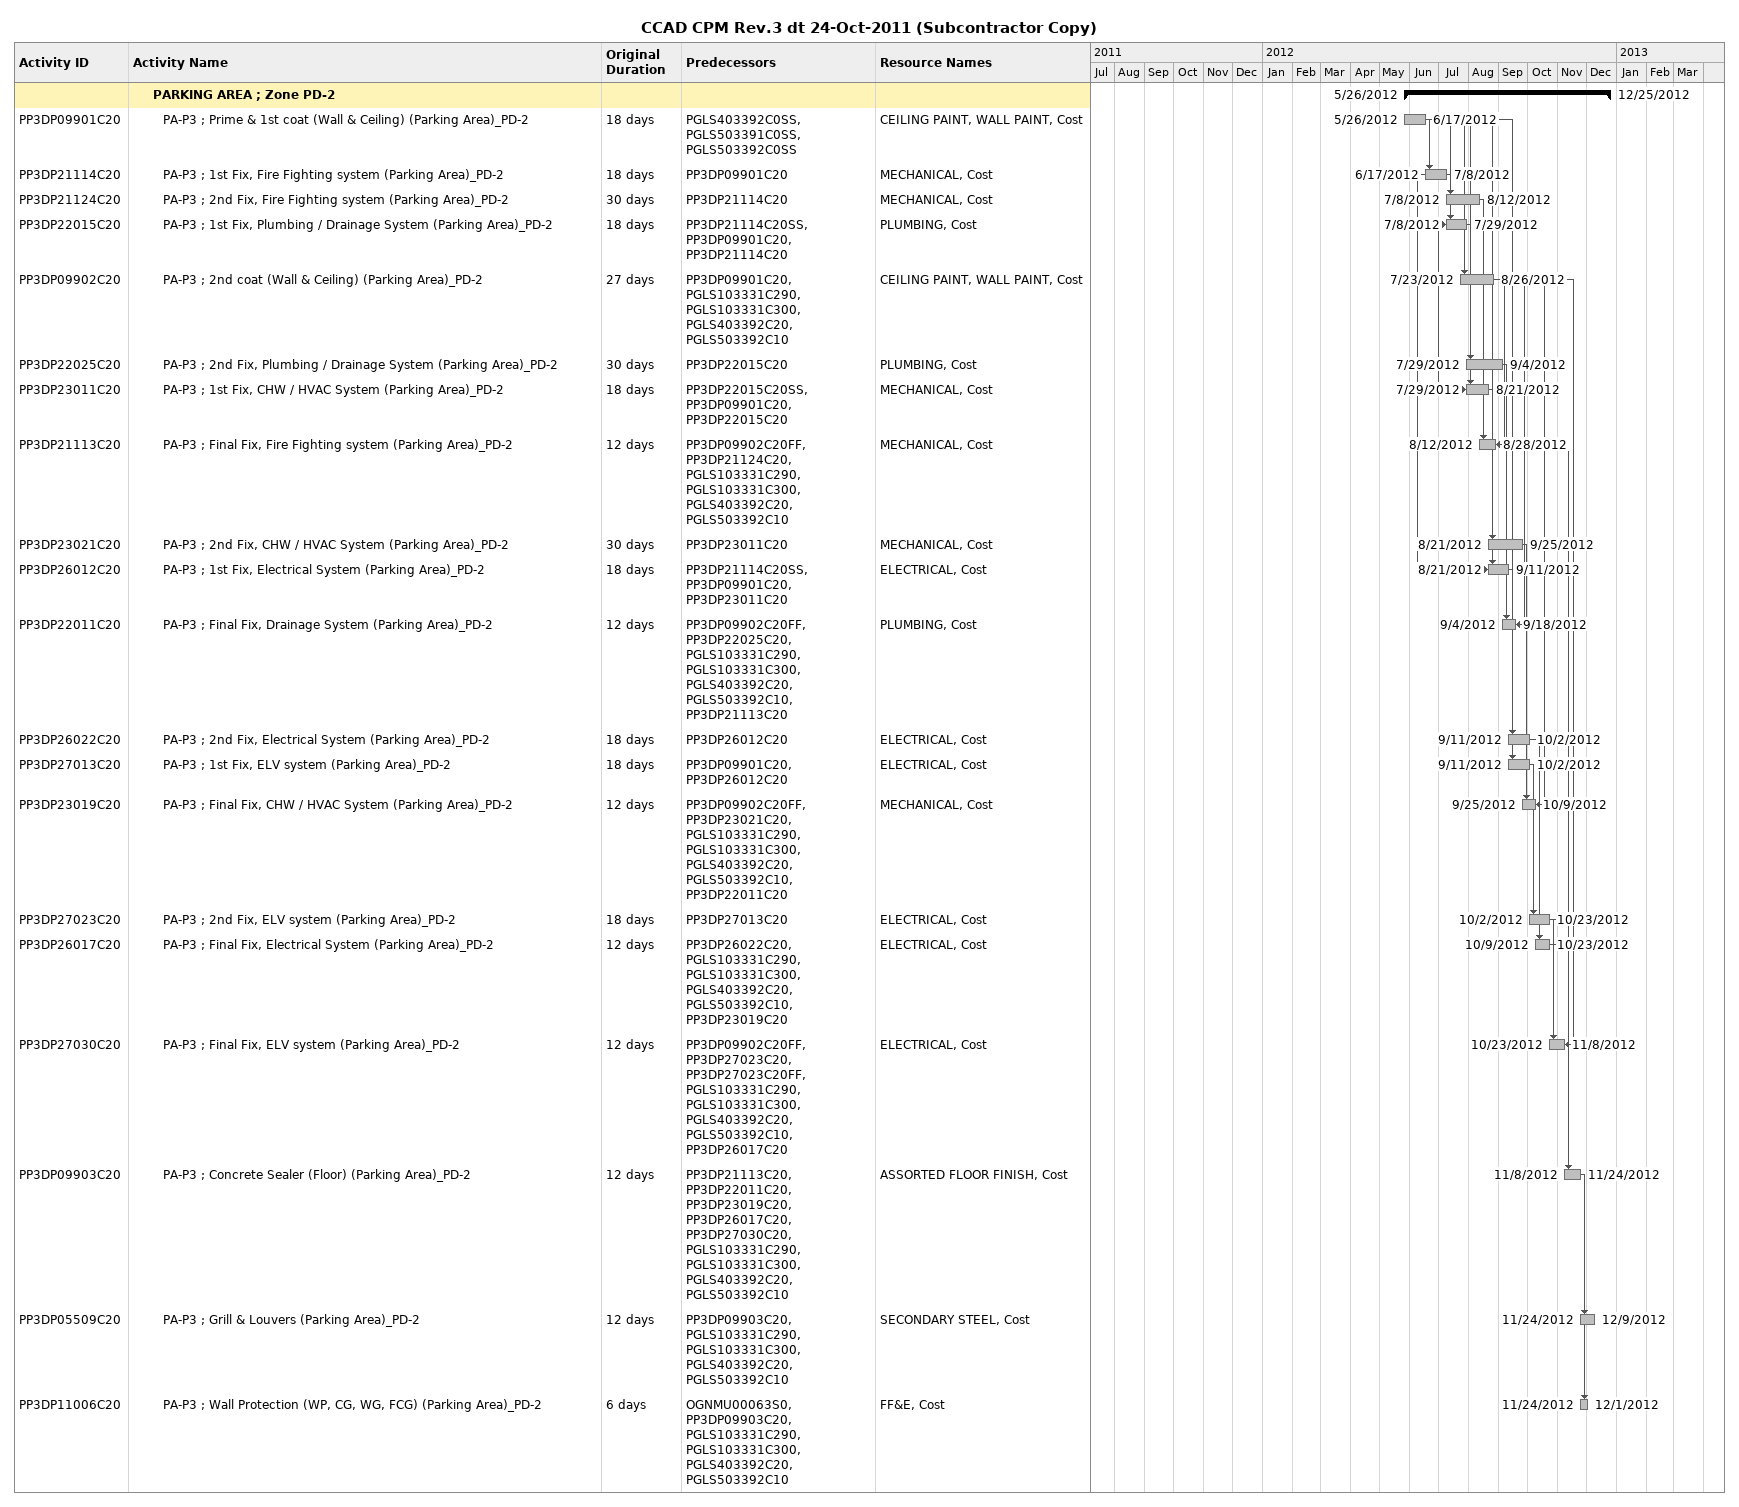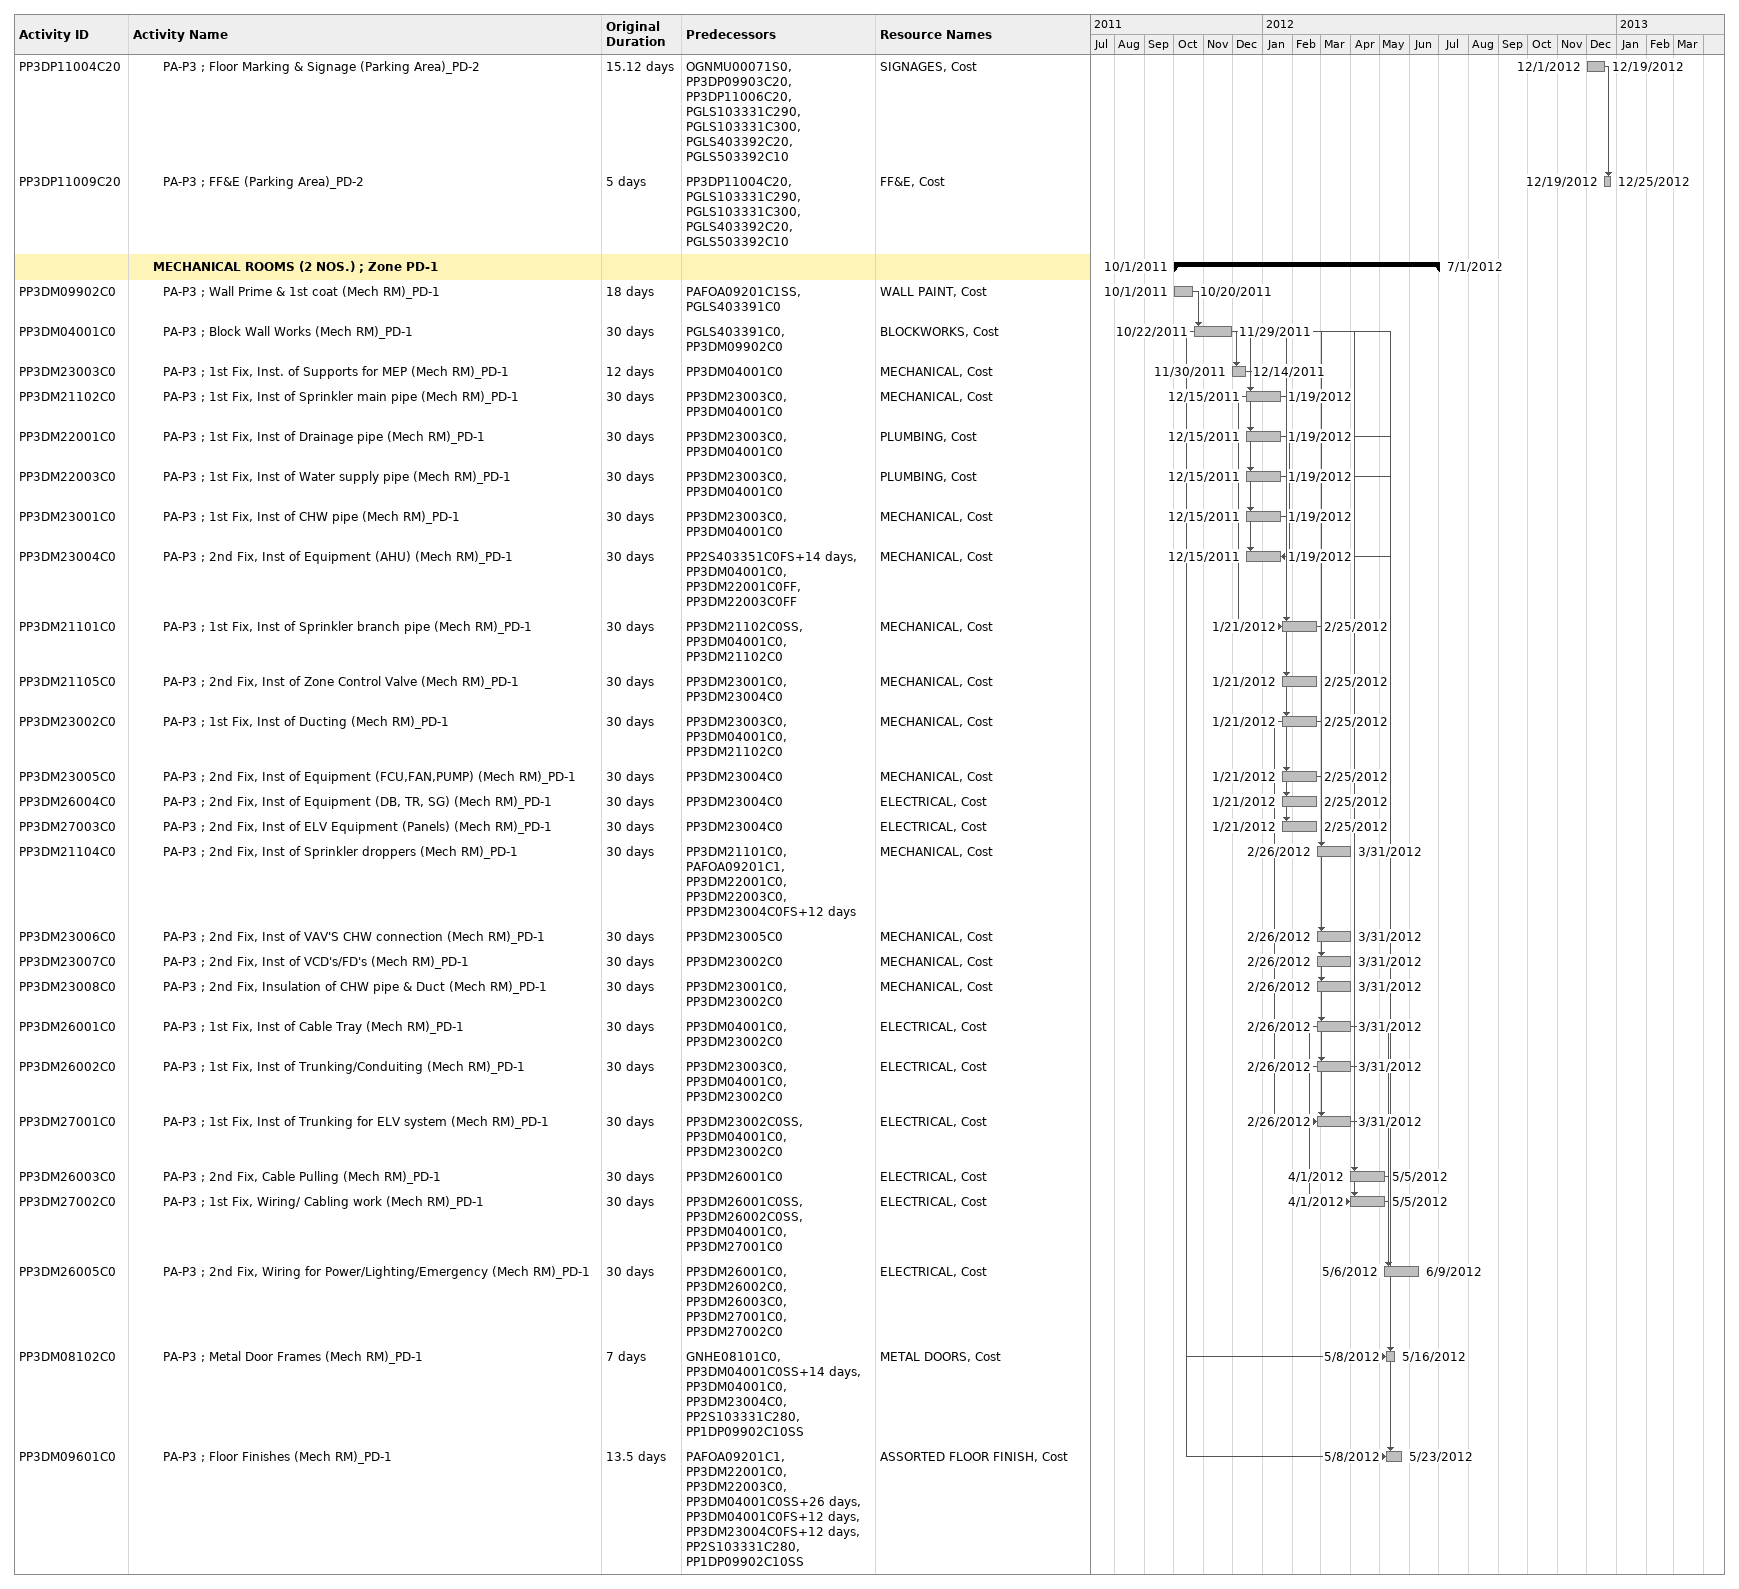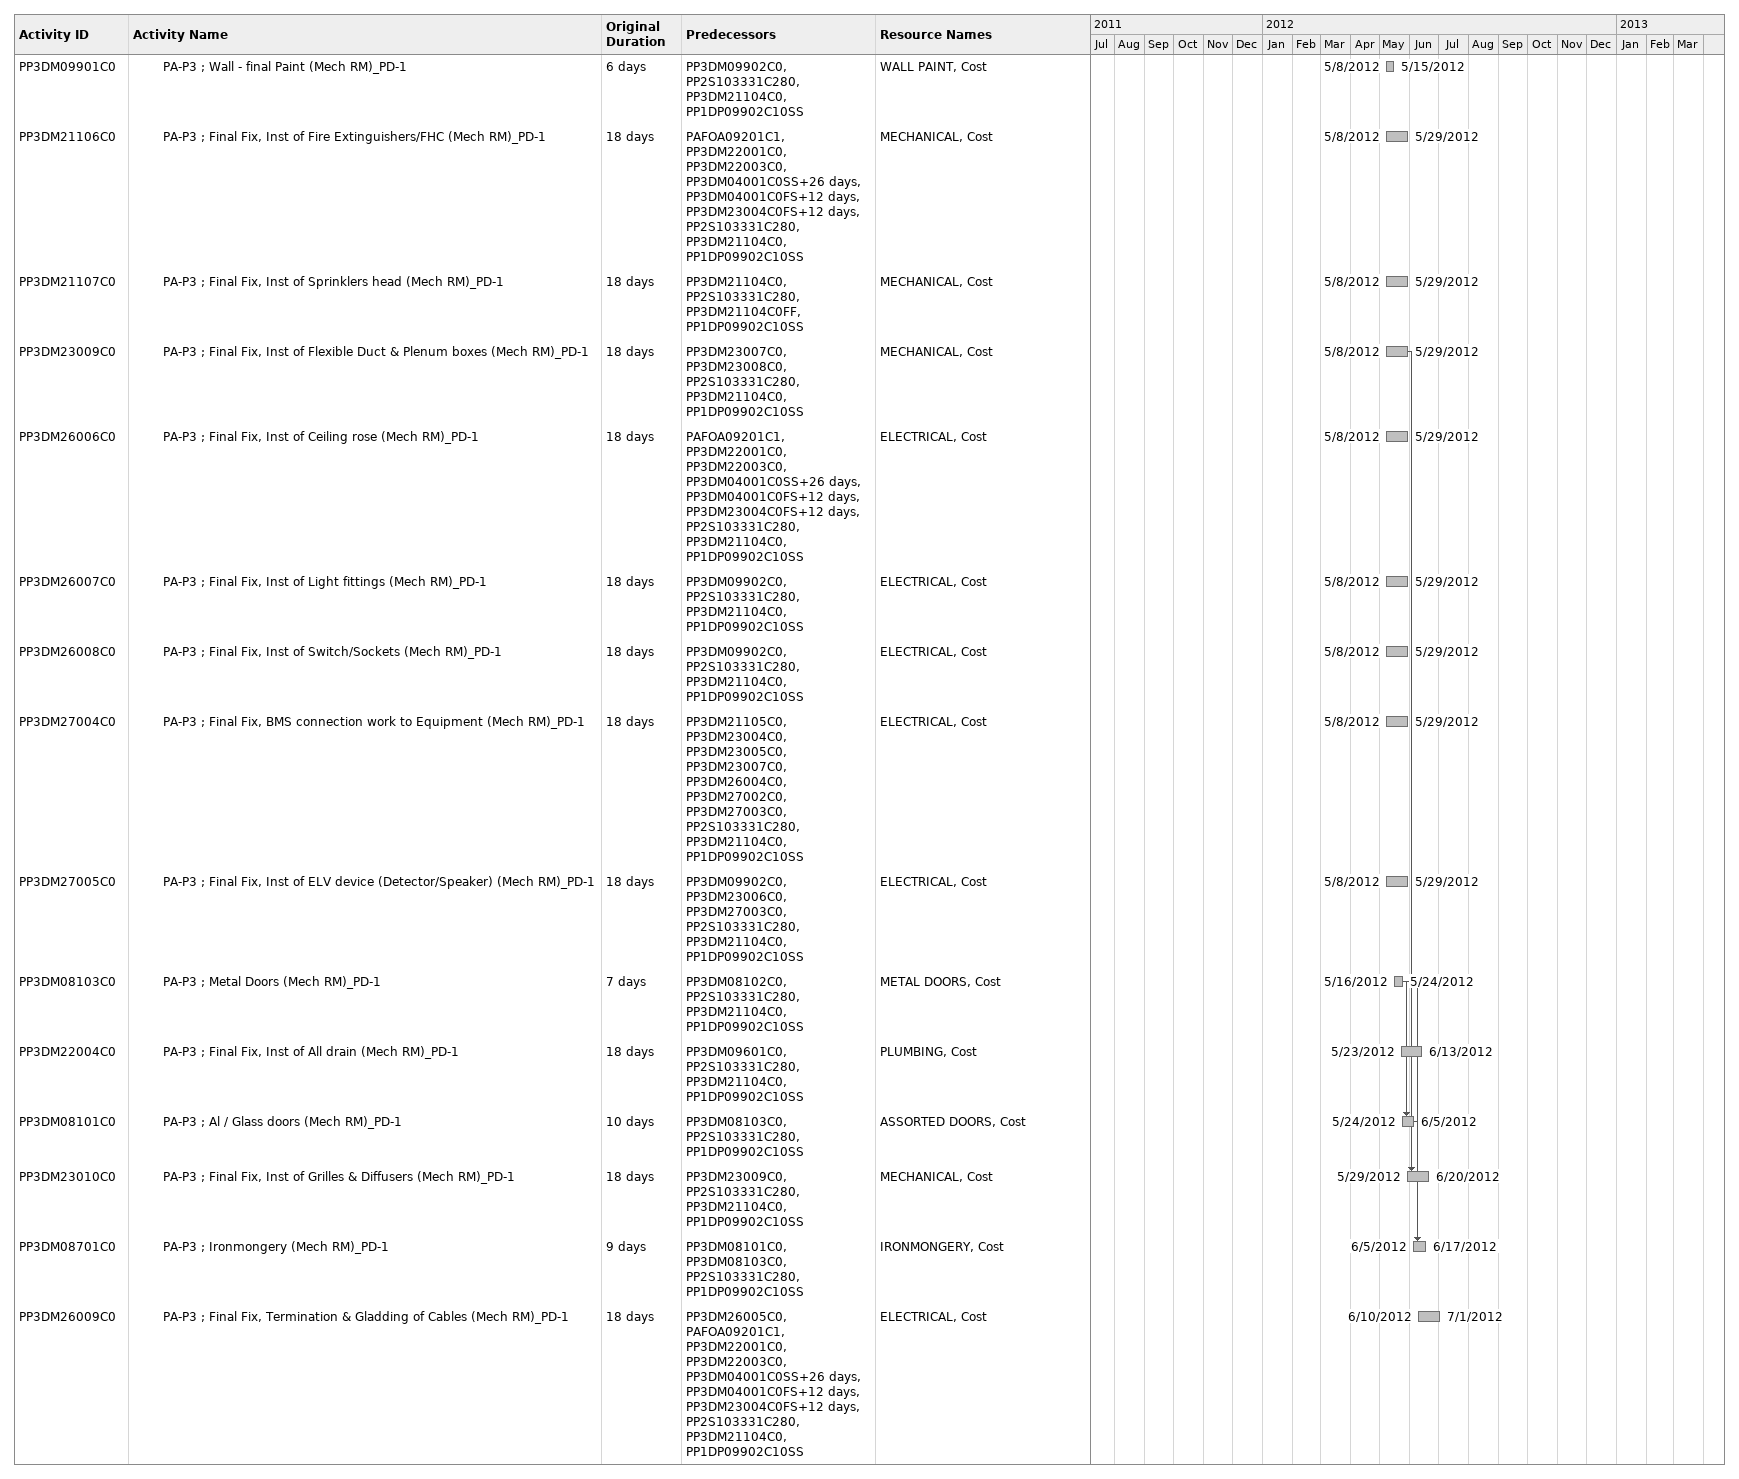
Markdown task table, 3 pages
CCAD CPM Rev.3 dt 24-Oct-2011 (Subcontractor Copy)

| ID | Level | Task | Original duration | Start | Finish | Predecessors | Resources |
|---|---|---|---|---|---|---|---|
|  | 3 | **PARKING AREA ; Zone PD-2** |  | 2012-05-26 | 2012-12-25 |  |  |
| PP3DP09901C20 | 4 | PA-P3 ; Prime & 1st coat (Wall & Ceiling) (Parking Area)_PD-2 | 18d | 2012-05-26 | 2012-06-17 | PGLS403392C0SS, PGLS503391C0SS, PGLS503392C0SS | CEILING PAINT, WALL PAINT, Cost |
| PP3DP21114C20 | 4 | PA-P3 ; 1st Fix, Fire Fighting system (Parking Area)_PD-2 | 18d | 2012-06-17 | 2012-07-08 | PP3DP09901C20 | MECHANICAL, Cost |
| PP3DP21124C20 | 4 | PA-P3 ; 2nd Fix, Fire Fighting system (Parking Area)_PD-2 | 30d | 2012-07-08 | 2012-08-12 | PP3DP21114C20 | MECHANICAL, Cost |
| PP3DP22015C20 | 4 | PA-P3 ; 1st Fix, Plumbing / Drainage System (Parking Area)_PD-2 | 18d | 2012-07-08 | 2012-07-29 | PP3DP21114C20SS, PP3DP09901C20, PP3DP21114C20 | PLUMBING, Cost |
| PP3DP09902C20 | 4 | PA-P3 ; 2nd coat (Wall & Ceiling) (Parking Area)_PD-2 | 27d | 2012-07-23 | 2012-08-26 | PP3DP09901C20, PGLS103331C290, PGLS103331C300, PGLS403392C20, PGLS503392C10 | CEILING PAINT, WALL PAINT, Cost |
| PP3DP22025C20 | 4 | PA-P3 ; 2nd Fix, Plumbing / Drainage System (Parking Area)_PD-2 | 30d | 2012-07-29 | 2012-09-04 | PP3DP22015C20 | PLUMBING, Cost |
| PP3DP23011C20 | 4 | PA-P3 ; 1st Fix, CHW / HVAC System (Parking Area)_PD-2 | 18d | 2012-07-29 | 2012-08-21 | PP3DP22015C20SS, PP3DP09901C20, PP3DP22015C20 | MECHANICAL, Cost |
| PP3DP21113C20 | 4 | PA-P3 ; Final Fix, Fire Fighting system (Parking Area)_PD-2 | 12d | 2012-08-12 | 2012-08-28 | PP3DP09902C20FF, PP3DP21124C20, PGLS103331C290, PGLS103331C300, PGLS403392C20, PGLS503392C10 | MECHANICAL, Cost |
| PP3DP23021C20 | 4 | PA-P3 ; 2nd Fix, CHW / HVAC System (Parking Area)_PD-2 | 30d | 2012-08-21 | 2012-09-25 | PP3DP23011C20 | MECHANICAL, Cost |
| PP3DP26012C20 | 4 | PA-P3 ; 1st Fix, Electrical System (Parking Area)_PD-2 | 18d | 2012-08-21 | 2012-09-11 | PP3DP21114C20SS, PP3DP09901C20, PP3DP23011C20 | ELECTRICAL, Cost |
| PP3DP22011C20 | 4 | PA-P3 ; Final Fix, Drainage System (Parking Area)_PD-2 | 12d | 2012-09-04 | 2012-09-18 | PP3DP09902C20FF, PP3DP22025C20, PGLS103331C290, PGLS103331C300, PGLS403392C20, PGLS503392C10, PP3DP21113C20 | PLUMBING, Cost |
| PP3DP26022C20 | 4 | PA-P3 ; 2nd Fix, Electrical System (Parking Area)_PD-2 | 18d | 2012-09-11 | 2012-10-02 | PP3DP26012C20 | ELECTRICAL, Cost |
| PP3DP27013C20 | 4 | PA-P3 ; 1st Fix, ELV system (Parking Area)_PD-2 | 18d | 2012-09-11 | 2012-10-02 | PP3DP09901C20, PP3DP26012C20 | ELECTRICAL, Cost |
| PP3DP23019C20 | 4 | PA-P3 ; Final Fix, CHW / HVAC System (Parking Area)_PD-2 | 12d | 2012-09-25 | 2012-10-09 | PP3DP09902C20FF, PP3DP23021C20, PGLS103331C290, PGLS103331C300, PGLS403392C20, PGLS503392C10, PP3DP22011C20 | MECHANICAL, Cost |
| PP3DP27023C20 | 4 | PA-P3 ; 2nd Fix, ELV system (Parking Area)_PD-2 | 18d | 2012-10-02 | 2012-10-23 | PP3DP27013C20 | ELECTRICAL, Cost |
| PP3DP26017C20 | 4 | PA-P3 ; Final Fix, Electrical System (Parking Area)_PD-2 | 12d | 2012-10-09 | 2012-10-23 | PP3DP26022C20, PGLS103331C290, PGLS103331C300, PGLS403392C20, PGLS503392C10, PP3DP23019C20 | ELECTRICAL, Cost |
| PP3DP27030C20 | 4 | PA-P3 ; Final Fix, ELV system (Parking Area)_PD-2 | 12d | 2012-10-23 | 2012-11-08 | PP3DP09902C20FF, PP3DP27023C20, PP3DP27023C20FF, PGLS103331C290, PGLS103331C300, PGLS403392C20, PGLS503392C10, PP3DP26017C20 | ELECTRICAL, Cost |
| PP3DP09903C20 | 4 | PA-P3 ; Concrete Sealer (Floor) (Parking Area)_PD-2 | 12d | 2012-11-08 | 2012-11-24 | PP3DP21113C20, PP3DP22011C20, PP3DP23019C20, PP3DP26017C20, PP3DP27030C20, PGLS103331C290, PGLS103331C300, PGLS403392C20, PGLS503392C10 | ASSORTED FLOOR FINISH, Cost |
| PP3DP05509C20 | 4 | PA-P3 ; Grill & Louvers (Parking Area)_PD-2 | 12d | 2012-11-24 | 2012-12-09 | PP3DP09903C20, PGLS103331C290, PGLS103331C300, PGLS403392C20, PGLS503392C10 | SECONDARY STEEL, Cost |
| PP3DP11006C20 | 4 | PA-P3 ; Wall Protection (WP, CG, WG, FCG) (Parking Area)_PD-2 | 6d | 2012-11-24 | 2012-12-01 | OGNMU00063S0, PP3DP09903C20, PGLS103331C290, PGLS103331C300, PGLS403392C20, PGLS503392C10 | FF&E, Cost |
| PP3DP11004C20 | 4 | PA-P3 ; Floor Marking & Signage (Parking Area)_PD-2 | 15.12d | 2012-12-01 | 2012-12-19 | OGNMU00071S0, PP3DP09903C20, PP3DP11006C20, PGLS103331C290, PGLS103331C300, PGLS403392C20, PGLS503392C10 | SIGNAGES, Cost |
| PP3DP11009C20 | 4 | PA-P3 ; FF&E (Parking Area)_PD-2 | 5d | 2012-12-19 | 2012-12-25 | PP3DP11004C20, PGLS103331C290, PGLS103331C300, PGLS403392C20, PGLS503392C10 | FF&E, Cost |
|  | 3 | **MECHANICAL ROOMS (2 NOS.) ; Zone PD-1** |  | 2011-10-01 | 2012-07-01 |  |  |
| PP3DM09902C0 | 4 | PA-P3 ; Wall Prime & 1st coat (Mech RM)_PD-1 | 18d | 2011-10-01 | 2011-10-20 | PAFOA09201C1SS, PGLS403391C0 | WALL PAINT, Cost |
| PP3DM04001C0 | 4 | PA-P3 ; Block Wall Works (Mech RM)_PD-1 | 30d | 2011-10-22 | 2011-11-29 | PGLS403391C0, PP3DM09902C0 | BLOCKWORKS, Cost |
| PP3DM23003C0 | 4 | PA-P3 ; 1st Fix, Inst. of Supports for MEP (Mech RM)_PD-1 | 12d | 2011-11-30 | 2011-12-14 | PP3DM04001C0 | MECHANICAL, Cost |
| PP3DM21102C0 | 4 | PA-P3 ; 1st Fix, Inst of Sprinkler main pipe (Mech RM)_PD-1 | 30d | 2011-12-15 | 2012-01-19 | PP3DM23003C0, PP3DM04001C0 | MECHANICAL, Cost |
| PP3DM22001C0 | 4 | PA-P3 ; 1st Fix, Inst of Drainage pipe (Mech RM)_PD-1 | 30d | 2011-12-15 | 2012-01-19 | PP3DM23003C0, PP3DM04001C0 | PLUMBING, Cost |
| PP3DM22003C0 | 4 | PA-P3 ; 1st Fix, Inst of Water supply pipe (Mech RM)_PD-1 | 30d | 2011-12-15 | 2012-01-19 | PP3DM23003C0, PP3DM04001C0 | PLUMBING, Cost |
| PP3DM23001C0 | 4 | PA-P3 ; 1st Fix, Inst of CHW pipe (Mech RM)_PD-1 | 30d | 2011-12-15 | 2012-01-19 | PP3DM23003C0, PP3DM04001C0 | MECHANICAL, Cost |
| PP3DM23004C0 | 4 | PA-P3 ; 2nd Fix, Inst of Equipment (AHU) (Mech RM)_PD-1 | 30d | 2011-12-15 | 2012-01-19 | PP2S403351C0FS+14d, PP3DM04001C0, PP3DM22001C0FF, PP3DM22003C0FF | MECHANICAL, Cost |
| PP3DM21101C0 | 4 | PA-P3 ; 1st Fix, Inst of Sprinkler branch pipe (Mech RM)_PD-1 | 30d | 2012-01-21 | 2012-02-25 | PP3DM21102C0SS, PP3DM04001C0, PP3DM21102C0 | MECHANICAL, Cost |
| PP3DM21105C0 | 4 | PA-P3 ; 2nd Fix, Inst of Zone Control Valve (Mech RM)_PD-1 | 30d | 2012-01-21 | 2012-02-25 | PP3DM23001C0, PP3DM23004C0 | MECHANICAL, Cost |
| PP3DM23002C0 | 4 | PA-P3 ; 1st Fix, Inst of Ducting (Mech RM)_PD-1 | 30d | 2012-01-21 | 2012-02-25 | PP3DM23003C0, PP3DM04001C0, PP3DM21102C0 | MECHANICAL, Cost |
| PP3DM23005C0 | 4 | PA-P3 ; 2nd Fix, Inst of Equipment (FCU,FAN,PUMP) (Mech RM)_PD-1 | 30d | 2012-01-21 | 2012-02-25 | PP3DM23004C0 | MECHANICAL, Cost |
| PP3DM26004C0 | 4 | PA-P3 ; 2nd Fix, Inst of Equipment (DB, TR, SG) (Mech RM)_PD-1 | 30d | 2012-01-21 | 2012-02-25 | PP3DM23004C0 | ELECTRICAL, Cost |
| PP3DM27003C0 | 4 | PA-P3 ; 2nd Fix, Inst of ELV Equipment (Panels) (Mech RM)_PD-1 | 30d | 2012-01-21 | 2012-02-25 | PP3DM23004C0 | ELECTRICAL, Cost |
| PP3DM21104C0 | 4 | PA-P3 ; 2nd Fix, Inst of Sprinkler droppers (Mech RM)_PD-1 | 30d | 2012-02-26 | 2012-03-31 | PP3DM21101C0, PAFOA09201C1, PP3DM22001C0, PP3DM22003C0, PP3DM23004C0FS+12d | MECHANICAL, Cost |
| PP3DM23006C0 | 4 | PA-P3 ; 2nd Fix, Inst of VAV'S CHW connection (Mech RM)_PD-1 | 30d | 2012-02-26 | 2012-03-31 | PP3DM23005C0 | MECHANICAL, Cost |
| PP3DM23007C0 | 4 | PA-P3 ; 2nd Fix, Inst of VCD's/FD's (Mech RM)_PD-1 | 30d | 2012-02-26 | 2012-03-31 | PP3DM23002C0 | MECHANICAL, Cost |
| PP3DM23008C0 | 4 | PA-P3 ; 2nd Fix, Insulation of CHW pipe & Duct (Mech RM)_PD-1 | 30d | 2012-02-26 | 2012-03-31 | PP3DM23001C0, PP3DM23002C0 | MECHANICAL, Cost |
| PP3DM26001C0 | 4 | PA-P3 ; 1st Fix, Inst of Cable Tray (Mech RM)_PD-1 | 30d | 2012-02-26 | 2012-03-31 | PP3DM04001C0, PP3DM23002C0 | ELECTRICAL, Cost |
| PP3DM26002C0 | 4 | PA-P3 ; 1st Fix, Inst of Trunking/Conduiting (Mech RM)_PD-1 | 30d | 2012-02-26 | 2012-03-31 | PP3DM23003C0, PP3DM04001C0, PP3DM23002C0 | ELECTRICAL, Cost |
| PP3DM27001C0 | 4 | PA-P3 ; 1st Fix, Inst of Trunking for ELV system (Mech RM)_PD-1 | 30d | 2012-02-26 | 2012-03-31 | PP3DM23002C0SS, PP3DM04001C0, PP3DM23002C0 | ELECTRICAL, Cost |
| PP3DM26003C0 | 4 | PA-P3 ; 2nd Fix, Cable Pulling (Mech RM)_PD-1 | 30d | 2012-04-01 | 2012-05-05 | PP3DM26001C0 | ELECTRICAL, Cost |
| PP3DM27002C0 | 4 | PA-P3 ; 1st Fix, Wiring/ Cabling work (Mech RM)_PD-1 | 30d | 2012-04-01 | 2012-05-05 | PP3DM26001C0SS, PP3DM26002C0SS, PP3DM04001C0, PP3DM27001C0 | ELECTRICAL, Cost |
| PP3DM26005C0 | 4 | PA-P3 ; 2nd Fix, Wiring for Power/Lighting/Emergency (Mech RM)_PD-1 | 30d | 2012-05-06 | 2012-06-09 | PP3DM26001C0, PP3DM26002C0, PP3DM26003C0, PP3DM27001C0, PP3DM27002C0 | ELECTRICAL, Cost |
| PP3DM08102C0 | 4 | PA-P3 ; Metal Door Frames (Mech RM)_PD-1 | 7d | 2012-05-08 | 2012-05-16 | GNHE08101C0, PP3DM04001C0SS+14d, PP3DM04001C0, PP3DM23004C0, PP2S103331C280, PP1DP09902C10SS | METAL DOORS, Cost |
| PP3DM09601C0 | 4 | PA-P3 ; Floor Finishes (Mech RM)_PD-1 | 13.5d | 2012-05-08 | 2012-05-23 | PAFOA09201C1, PP3DM22001C0, PP3DM22003C0, PP3DM04001C0SS+26d, PP3DM04001C0FS+12d, PP3DM23004C0FS+12d, PP2S103331C280, PP1DP09902C10SS | ASSORTED FLOOR FINISH, Cost |
| PP3DM09901C0 | 4 | PA-P3 ; Wall - final Paint (Mech RM)_PD-1 | 6d | 2012-05-08 | 2012-05-15 | PP3DM09902C0, PP2S103331C280, PP3DM21104C0, PP1DP09902C10SS | WALL PAINT, Cost |
| PP3DM21106C0 | 4 | PA-P3 ; Final Fix, Inst of Fire Extinguishers/FHC (Mech RM)_PD-1 | 18d | 2012-05-08 | 2012-05-29 | PAFOA09201C1, PP3DM22001C0, PP3DM22003C0, PP3DM04001C0SS+26d, PP3DM04001C0FS+12d, PP3DM23004C0FS+12d, PP2S103331C280, PP3DM21104C0, PP1DP09902C10SS | MECHANICAL, Cost |
| PP3DM21107C0 | 4 | PA-P3 ; Final Fix, Inst of Sprinklers head (Mech RM)_PD-1 | 18d | 2012-05-08 | 2012-05-29 | PP3DM21104C0, PP2S103331C280, PP3DM21104C0FF, PP1DP09902C10SS | MECHANICAL, Cost |
| PP3DM23009C0 | 4 | PA-P3 ; Final Fix, Inst of Flexible Duct & Plenum boxes (Mech RM)_PD-1 | 18d | 2012-05-08 | 2012-05-29 | PP3DM23007C0, PP3DM23008C0, PP2S103331C280, PP3DM21104C0, PP1DP09902C10SS | MECHANICAL, Cost |
| PP3DM26006C0 | 4 | PA-P3 ; Final Fix, Inst of Ceiling rose (Mech RM)_PD-1 | 18d | 2012-05-08 | 2012-05-29 | PAFOA09201C1, PP3DM22001C0, PP3DM22003C0, PP3DM04001C0SS+26d, PP3DM04001C0FS+12d, PP3DM23004C0FS+12d, PP2S103331C280, PP3DM21104C0, PP1DP09902C10SS | ELECTRICAL, Cost |
| PP3DM26007C0 | 4 | PA-P3 ; Final Fix, Inst of Light fittings (Mech RM)_PD-1 | 18d | 2012-05-08 | 2012-05-29 | PP3DM09902C0, PP2S103331C280, PP3DM21104C0, PP1DP09902C10SS | ELECTRICAL, Cost |
| PP3DM26008C0 | 4 | PA-P3 ; Final Fix, Inst of Switch/Sockets (Mech RM)_PD-1 | 18d | 2012-05-08 | 2012-05-29 | PP3DM09902C0, PP2S103331C280, PP3DM21104C0, PP1DP09902C10SS | ELECTRICAL, Cost |
| PP3DM27004C0 | 4 | PA-P3 ; Final Fix, BMS connection work to Equipment (Mech RM)_PD-1 | 18d | 2012-05-08 | 2012-05-29 | PP3DM21105C0, PP3DM23004C0, PP3DM23005C0, PP3DM23007C0, PP3DM26004C0, PP3DM27002C0, PP3DM27003C0, PP2S103331C280, PP3DM21104C0, PP1DP09902C10SS | ELECTRICAL, Cost |
| PP3DM27005C0 | 4 | PA-P3 ; Final Fix, Inst of ELV device (Detector/Speaker) (Mech RM)_PD-1 | 18d | 2012-05-08 | 2012-05-29 | PP3DM09902C0, PP3DM23006C0, PP3DM27003C0, PP2S103331C280, PP3DM21104C0, PP1DP09902C10SS | ELECTRICAL, Cost |
| PP3DM08103C0 | 4 | PA-P3 ; Metal Doors (Mech RM)_PD-1 | 7d | 2012-05-16 | 2012-05-24 | PP3DM08102C0, PP2S103331C280, PP3DM21104C0, PP1DP09902C10SS | METAL DOORS, Cost |
| PP3DM22004C0 | 4 | PA-P3 ; Final Fix, Inst of All drain (Mech RM)_PD-1 | 18d | 2012-05-23 | 2012-06-13 | PP3DM09601C0, PP2S103331C280, PP3DM21104C0, PP1DP09902C10SS | PLUMBING, Cost |
| PP3DM08101C0 | 4 | PA-P3 ; Al / Glass doors (Mech RM)_PD-1 | 10d | 2012-05-24 | 2012-06-05 | PP3DM08103C0, PP2S103331C280, PP1DP09902C10SS | ASSORTED DOORS, Cost |
| PP3DM23010C0 | 4 | PA-P3 ; Final Fix, Inst of Grilles & Diffusers (Mech RM)_PD-1 | 18d | 2012-05-29 | 2012-06-20 | PP3DM23009C0, PP2S103331C280, PP3DM21104C0, PP1DP09902C10SS | MECHANICAL, Cost |
| PP3DM08701C0 | 4 | PA-P3 ; Ironmongery (Mech RM)_PD-1 | 9d | 2012-06-05 | 2012-06-17 | PP3DM08101C0, PP3DM08103C0, PP2S103331C280, PP1DP09902C10SS | IRONMONGERY, Cost |
| PP3DM26009C0 | 4 | PA-P3 ; Final Fix, Termination & Gladding of Cables (Mech RM)_PD-1 | 18d | 2012-06-10 | 2012-07-01 | PP3DM26005C0, PAFOA09201C1, PP3DM22001C0, PP3DM22003C0, PP3DM04001C0SS+26d, PP3DM04001C0FS+12d, PP3DM23004C0FS+12d, PP2S103331C280, PP3DM21104C0, PP1DP09902C10SS | ELECTRICAL, Cost |
